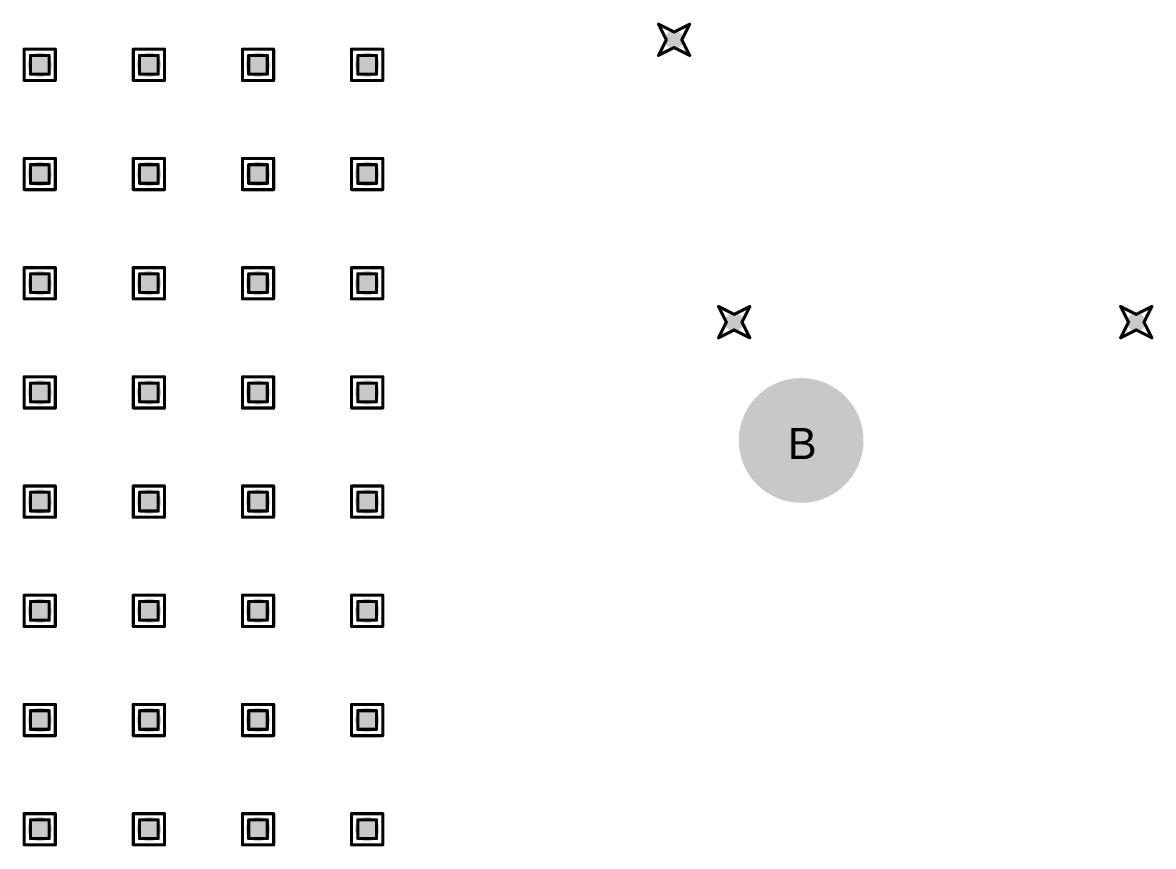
# Model space of a CAD drawing. Header units: millimetres. Extents: x -25 to 478, y -31 to 252.
# Drawn here: x 150.06 to 168.49, y 74.65 to 88.06 of the extents above; entities that cross this region are included whole.
import ezdxf

# ---------------------------------------------------------------- set-up
doc = ezdxf.new("R2010")
doc.units = ezdxf.units.MM
for name, color, linetype in [('DrillDrawing', 1, 'Continuous'), ('MultiLayer', 9, 'Continuous'), ('PadHoleLayer', 156, 'Continuous'), ('ViaHoleLayer', 16, 'Continuous')]:
    doc.layers.add(name, color=color, linetype=linetype)
doc.styles.add('Arial', font='', dxfattribs={"height": 0.2})
doc.styles.get('Arial').set_extended_font_data('Arial')

# ---------------------------------------------------------------- blocks, each defined once
blk = doc.blocks.new('KEYSTONE5000_974')
at = {"layer": 'MultiLayer'}
h = blk.add_hatch(color=9, dxfattribs=at)
edge = h.paths.add_edge_path()
edge.add_arc((0, 0), 1.016, 0, 360)
at = {"layer": 'PadHoleLayer'}
h = blk.add_hatch(color=156, dxfattribs=at)
edge = h.paths.add_edge_path()
edge.add_arc((0, 0), 0.508, 0, 360)

msp = doc.modelspace()

# ---------------------------------------------------------------- hatches: boundary and pattern name
at = {"layer": 'ViaHoleLayer'}
h = msp.add_hatch(color=16, dxfattribs=at)
edge = h.paths.add_edge_path()
edge.add_arc((160.678, 87.779), 0.15, 0, 360)
h = msp.add_hatch(color=16, dxfattribs=at)
edge = h.paths.add_edge_path()
edge.add_arc((150.343, 87.372), 0.2, 0, 360)
h = msp.add_hatch(color=16, dxfattribs=at)
edge = h.paths.add_edge_path()
edge.add_arc((152.121, 87.372), 0.2, 0, 360)
h = msp.add_hatch(color=16, dxfattribs=at)
edge = h.paths.add_edge_path()
edge.add_arc((153.899, 87.372), 0.2, 0, 360)
h = msp.add_hatch(color=16, dxfattribs=at)
edge = h.paths.add_edge_path()
edge.add_arc((155.677, 87.372), 0.2, 0, 360)
h = msp.add_hatch(color=16, dxfattribs=at)
edge = h.paths.add_edge_path()
edge.add_arc((150.343, 85.594), 0.2, 0, 360)
h = msp.add_hatch(color=16, dxfattribs=at)
edge = h.paths.add_edge_path()
edge.add_arc((152.121, 85.594), 0.2, 0, 360)
h = msp.add_hatch(color=16, dxfattribs=at)
edge = h.paths.add_edge_path()
edge.add_arc((153.899, 85.594), 0.2, 0, 360)
h = msp.add_hatch(color=16, dxfattribs=at)
edge = h.paths.add_edge_path()
edge.add_arc((155.677, 85.594), 0.2, 0, 360)
h = msp.add_hatch(color=16, dxfattribs=at)
edge = h.paths.add_edge_path()
edge.add_arc((150.343, 83.816), 0.2, 0, 360)
h = msp.add_hatch(color=16, dxfattribs=at)
edge = h.paths.add_edge_path()
edge.add_arc((152.121, 83.816), 0.2, 0, 360)
h = msp.add_hatch(color=16, dxfattribs=at)
edge = h.paths.add_edge_path()
edge.add_arc((153.899, 83.816), 0.2, 0, 360)
h = msp.add_hatch(color=16, dxfattribs=at)
edge = h.paths.add_edge_path()
edge.add_arc((155.677, 83.816), 0.2, 0, 360)
h = msp.add_hatch(color=16, dxfattribs=at)
edge = h.paths.add_edge_path()
edge.add_arc((161.657, 83.182), 0.15, 0, 360)
h = msp.add_hatch(color=16, dxfattribs=at)
edge = h.paths.add_edge_path()
edge.add_arc((168.208, 83.182), 0.15, 0, 360)
h = msp.add_hatch(color=16, dxfattribs=at)
edge = h.paths.add_edge_path()
edge.add_arc((150.343, 82.038), 0.2, 0, 360)
h = msp.add_hatch(color=16, dxfattribs=at)
edge = h.paths.add_edge_path()
edge.add_arc((152.121, 82.038), 0.2, 0, 360)
h = msp.add_hatch(color=16, dxfattribs=at)
edge = h.paths.add_edge_path()
edge.add_arc((153.899, 82.038), 0.2, 0, 360)
h = msp.add_hatch(color=16, dxfattribs=at)
edge = h.paths.add_edge_path()
edge.add_arc((155.677, 82.038), 0.2, 0, 360)
h = msp.add_hatch(color=16, dxfattribs=at)
edge = h.paths.add_edge_path()
edge.add_arc((150.343, 80.26), 0.2, 0, 360)
h = msp.add_hatch(color=16, dxfattribs=at)
edge = h.paths.add_edge_path()
edge.add_arc((152.121, 80.26), 0.2, 0, 360)
h = msp.add_hatch(color=16, dxfattribs=at)
edge = h.paths.add_edge_path()
edge.add_arc((153.899, 80.26), 0.2, 0, 360)
h = msp.add_hatch(color=16, dxfattribs=at)
edge = h.paths.add_edge_path()
edge.add_arc((155.677, 80.26), 0.2, 0, 360)
h = msp.add_hatch(color=16, dxfattribs=at)
edge = h.paths.add_edge_path()
edge.add_arc((150.343, 78.482), 0.2, 0, 360)
h = msp.add_hatch(color=16, dxfattribs=at)
edge = h.paths.add_edge_path()
edge.add_arc((152.121, 78.482), 0.2, 0, 360)
h = msp.add_hatch(color=16, dxfattribs=at)
edge = h.paths.add_edge_path()
edge.add_arc((153.899, 78.482), 0.2, 0, 360)
h = msp.add_hatch(color=16, dxfattribs=at)
edge = h.paths.add_edge_path()
edge.add_arc((155.677, 78.482), 0.2, 0, 360)
h = msp.add_hatch(color=16, dxfattribs=at)
edge = h.paths.add_edge_path()
edge.add_arc((150.343, 76.704), 0.2, 0, 360)
h = msp.add_hatch(color=16, dxfattribs=at)
edge = h.paths.add_edge_path()
edge.add_arc((152.121, 76.704), 0.2, 0, 360)
h = msp.add_hatch(color=16, dxfattribs=at)
edge = h.paths.add_edge_path()
edge.add_arc((153.899, 76.704), 0.2, 0, 360)
h = msp.add_hatch(color=16, dxfattribs=at)
edge = h.paths.add_edge_path()
edge.add_arc((155.677, 76.704), 0.2, 0, 360)
h = msp.add_hatch(color=16, dxfattribs=at)
edge = h.paths.add_edge_path()
edge.add_arc((150.343, 74.926), 0.2, 0, 360)
h = msp.add_hatch(color=16, dxfattribs=at)
edge = h.paths.add_edge_path()
edge.add_arc((152.121, 74.926), 0.2, 0, 360)
h = msp.add_hatch(color=16, dxfattribs=at)
edge = h.paths.add_edge_path()
edge.add_arc((153.899, 74.926), 0.2, 0, 360)
h = msp.add_hatch(color=16, dxfattribs=at)
edge = h.paths.add_edge_path()
edge.add_arc((155.677, 74.926), 0.2, 0, 360)

# ---------------------------------------------------------------- linework, layer by layer
at = {"layer": 'DrillDrawing', "const_width": 0.0508}
for points in [[(160.424, 88.033), (160.678, 87.906)], [(160.424, 88.033), (160.551, 87.779)], [(160.678, 87.906), (160.932, 88.033)], [(160.805, 87.779), (160.932, 88.033)], [(160.424, 87.525), (160.551, 87.779)], [(160.805, 87.779), (160.932, 87.525)], [(150.089, 87.626), (150.597, 87.626)], [(150.089, 87.118), (150.089, 87.626)], [(150.19, 87.524), (150.495, 87.524)], [(150.19, 87.22), (150.19, 87.524)], [(150.495, 87.22), (150.495, 87.524)], [(150.597, 87.118), (150.597, 87.626)], [(151.867, 87.626), (152.375, 87.626)], [(151.867, 87.118), (151.867, 87.626)], [(151.968, 87.524), (152.273, 87.524)], [(151.968, 87.22), (151.968, 87.524)], [(152.273, 87.22), (152.273, 87.524)], [(152.375, 87.118), (152.375, 87.626)], [(153.645, 87.626), (154.153, 87.626)], [(153.645, 87.118), (153.645, 87.626)], [(153.746, 87.524), (154.051, 87.524)], [(153.746, 87.22), (153.746, 87.524)], [(154.051, 87.22), (154.051, 87.524)], [(154.153, 87.118), (154.153, 87.626)], [(155.423, 87.626), (155.931, 87.626)], [(155.423, 87.118), (155.423, 87.626)], [(155.524, 87.524), (155.829, 87.524)], [(155.524, 87.22), (155.524, 87.524)], [(155.829, 87.22), (155.829, 87.524)], [(155.931, 87.118), (155.931, 87.626)], [(160.424, 87.525), (160.678, 87.652)], [(160.678, 87.652), (160.932, 87.525)], [(150.19, 87.22), (150.495, 87.22)], [(151.968, 87.22), (152.273, 87.22)], [(153.746, 87.22), (154.051, 87.22)], [(155.524, 87.22), (155.829, 87.22)], [(150.089, 87.118), (150.597, 87.118)], [(151.867, 87.118), (152.375, 87.118)], [(153.645, 87.118), (154.153, 87.118)], [(155.423, 87.118), (155.931, 87.118)], [(150.089, 85.848), (150.597, 85.848)], [(150.089, 85.34), (150.089, 85.848)], [(150.597, 85.34), (150.597, 85.848)], [(151.867, 85.848), (152.375, 85.848)], [(151.867, 85.34), (151.867, 85.848)], [(152.375, 85.34), (152.375, 85.848)], [(153.645, 85.848), (154.153, 85.848)], [(153.645, 85.34), (153.645, 85.848)], [(154.153, 85.34), (154.153, 85.848)], [(155.423, 85.848), (155.931, 85.848)], [(155.423, 85.34), (155.423, 85.848)], [(155.931, 85.34), (155.931, 85.848)], [(150.19, 85.746), (150.495, 85.746)], [(150.19, 85.442), (150.19, 85.746)], [(150.495, 85.442), (150.495, 85.746)], [(151.968, 85.746), (152.273, 85.746)], [(151.968, 85.442), (151.968, 85.746)], [(152.273, 85.442), (152.273, 85.746)], [(153.746, 85.746), (154.051, 85.746)], [(153.746, 85.442), (153.746, 85.746)], [(154.051, 85.442), (154.051, 85.746)], [(155.524, 85.746), (155.829, 85.746)], [(155.524, 85.442), (155.524, 85.746)], [(155.829, 85.442), (155.829, 85.746)], [(150.089, 85.34), (150.597, 85.34)], [(150.19, 85.442), (150.495, 85.442)], [(151.867, 85.34), (152.375, 85.34)], [(151.968, 85.442), (152.273, 85.442)], [(153.645, 85.34), (154.153, 85.34)], [(153.746, 85.442), (154.051, 85.442)], [(155.423, 85.34), (155.931, 85.34)], [(155.524, 85.442), (155.829, 85.442)], [(150.089, 84.07), (150.597, 84.07)], [(150.089, 83.562), (150.089, 84.07)], [(150.597, 83.562), (150.597, 84.07)], [(151.867, 84.07), (152.375, 84.07)], [(151.867, 83.562), (151.867, 84.07)], [(152.375, 83.562), (152.375, 84.07)], [(153.645, 84.07), (154.153, 84.07)], [(153.645, 83.562), (153.645, 84.07)], [(154.153, 83.562), (154.153, 84.07)], [(155.423, 84.07), (155.931, 84.07)], [(155.423, 83.562), (155.423, 84.07)], [(155.931, 83.562), (155.931, 84.07)], [(150.19, 83.968), (150.495, 83.968)], [(150.19, 83.664), (150.19, 83.968)], [(150.495, 83.664), (150.495, 83.968)], [(151.968, 83.968), (152.273, 83.968)], [(151.968, 83.664), (151.968, 83.968)], [(152.273, 83.664), (152.273, 83.968)], [(153.746, 83.968), (154.051, 83.968)], [(153.746, 83.664), (153.746, 83.968)], [(154.051, 83.664), (154.051, 83.968)], [(155.524, 83.968), (155.829, 83.968)], [(155.524, 83.664), (155.524, 83.968)], [(155.829, 83.664), (155.829, 83.968)], [(150.19, 83.664), (150.495, 83.664)], [(151.968, 83.664), (152.273, 83.664)], [(153.746, 83.664), (154.051, 83.664)], [(155.524, 83.664), (155.829, 83.664)], [(150.089, 83.562), (150.597, 83.562)], [(151.867, 83.562), (152.375, 83.562)], [(153.645, 83.562), (154.153, 83.562)], [(155.423, 83.562), (155.931, 83.562)], [(161.403, 83.436), (161.657, 83.309)], [(161.403, 83.436), (161.53, 83.182)], [(161.657, 83.309), (161.911, 83.436)], [(161.784, 83.182), (161.911, 83.436)], [(167.954, 83.436), (168.208, 83.309)], [(167.954, 83.436), (168.081, 83.182)], [(168.208, 83.309), (168.462, 83.436)], [(168.335, 83.182), (168.462, 83.436)], [(161.403, 82.928), (161.53, 83.182)], [(161.784, 83.182), (161.911, 82.928)], [(167.954, 82.928), (168.081, 83.182)], [(168.335, 83.182), (168.462, 82.928)], [(161.403, 82.928), (161.657, 83.055)], [(161.657, 83.055), (161.911, 82.928)], [(167.954, 82.928), (168.208, 83.055)], [(168.208, 83.055), (168.462, 82.928)], [(150.089, 82.292), (150.597, 82.292)], [(150.089, 81.784), (150.089, 82.292)], [(150.19, 82.19), (150.495, 82.19)], [(150.19, 81.886), (150.19, 82.19)], [(150.495, 81.886), (150.495, 82.19)], [(150.597, 81.784), (150.597, 82.292)], [(151.867, 82.292), (152.375, 82.292)], [(151.867, 81.784), (151.867, 82.292)], [(151.968, 82.19), (152.273, 82.19)], [(151.968, 81.886), (151.968, 82.19)], [(152.273, 81.886), (152.273, 82.19)], [(152.375, 81.784), (152.375, 82.292)], [(153.645, 82.292), (154.153, 82.292)], [(153.645, 81.784), (153.645, 82.292)], [(153.746, 82.19), (154.051, 82.19)], [(153.746, 81.886), (153.746, 82.19)], [(154.051, 81.886), (154.051, 82.19)], [(154.153, 81.784), (154.153, 82.292)], [(155.423, 82.292), (155.931, 82.292)], [(155.423, 81.784), (155.423, 82.292)], [(155.524, 82.19), (155.829, 82.19)], [(155.524, 81.886), (155.524, 82.19)], [(155.829, 81.886), (155.829, 82.19)], [(155.931, 81.784), (155.931, 82.292)], [(150.089, 81.784), (150.597, 81.784)], [(150.19, 81.886), (150.495, 81.886)], [(151.867, 81.784), (152.375, 81.784)], [(151.968, 81.886), (152.273, 81.886)], [(153.645, 81.784), (154.153, 81.784)], [(153.746, 81.886), (154.051, 81.886)], [(155.423, 81.784), (155.931, 81.784)], [(155.524, 81.886), (155.829, 81.886)], [(150.089, 80.514), (150.597, 80.514)], [(150.089, 80.006), (150.089, 80.514)], [(150.597, 80.006), (150.597, 80.514)], [(151.867, 80.514), (152.375, 80.514)], [(151.867, 80.006), (151.867, 80.514)], [(152.375, 80.006), (152.375, 80.514)], [(153.645, 80.514), (154.153, 80.514)], [(153.645, 80.006), (153.645, 80.514)], [(154.153, 80.006), (154.153, 80.514)], [(155.423, 80.514), (155.931, 80.514)], [(155.423, 80.006), (155.423, 80.514)], [(155.931, 80.006), (155.931, 80.514)], [(150.19, 80.412), (150.495, 80.412)], [(150.19, 80.108), (150.19, 80.412)], [(150.495, 80.108), (150.495, 80.412)], [(151.968, 80.412), (152.273, 80.412)], [(151.968, 80.108), (151.968, 80.412)], [(152.273, 80.108), (152.273, 80.412)], [(153.746, 80.412), (154.051, 80.412)], [(153.746, 80.108), (153.746, 80.412)], [(154.051, 80.108), (154.051, 80.412)], [(155.524, 80.412), (155.829, 80.412)], [(155.524, 80.108), (155.524, 80.412)], [(155.829, 80.108), (155.829, 80.412)], [(150.089, 80.006), (150.597, 80.006)], [(150.19, 80.108), (150.495, 80.108)], [(151.867, 80.006), (152.375, 80.006)], [(151.968, 80.108), (152.273, 80.108)], [(153.645, 80.006), (154.153, 80.006)], [(153.746, 80.108), (154.051, 80.108)], [(155.423, 80.006), (155.931, 80.006)], [(155.524, 80.108), (155.829, 80.108)], [(150.089, 78.736), (150.597, 78.736)], [(150.089, 78.228), (150.089, 78.736)], [(150.597, 78.228), (150.597, 78.736)], [(151.867, 78.736), (152.375, 78.736)], [(151.867, 78.228), (151.867, 78.736)], [(152.375, 78.228), (152.375, 78.736)], [(153.645, 78.736), (154.153, 78.736)], [(153.645, 78.228), (153.645, 78.736)], [(154.153, 78.228), (154.153, 78.736)], [(155.423, 78.736), (155.931, 78.736)], [(155.423, 78.228), (155.423, 78.736)], [(155.931, 78.228), (155.931, 78.736)], [(150.19, 78.634), (150.495, 78.634)], [(150.19, 78.33), (150.19, 78.634)], [(150.495, 78.33), (150.495, 78.634)], [(151.968, 78.634), (152.273, 78.634)], [(151.968, 78.33), (151.968, 78.634)], [(152.273, 78.33), (152.273, 78.634)], [(153.746, 78.634), (154.051, 78.634)], [(153.746, 78.33), (153.746, 78.634)], [(154.051, 78.33), (154.051, 78.634)], [(155.524, 78.634), (155.829, 78.634)], [(155.524, 78.33), (155.524, 78.634)], [(155.829, 78.33), (155.829, 78.634)], [(150.19, 78.33), (150.495, 78.33)], [(151.968, 78.33), (152.273, 78.33)], [(153.746, 78.33), (154.051, 78.33)], [(155.524, 78.33), (155.829, 78.33)], [(150.089, 78.228), (150.597, 78.228)], [(151.867, 78.228), (152.375, 78.228)], [(153.645, 78.228), (154.153, 78.228)], [(155.423, 78.228), (155.931, 78.228)], [(150.089, 76.958), (150.597, 76.958)], [(150.089, 76.45), (150.089, 76.958)], [(150.19, 76.856), (150.495, 76.856)], [(150.19, 76.552), (150.19, 76.856)], [(150.495, 76.552), (150.495, 76.856)], [(150.597, 76.45), (150.597, 76.958)], [(151.867, 76.958), (152.375, 76.958)], [(151.867, 76.45), (151.867, 76.958)], [(151.968, 76.856), (152.273, 76.856)], [(151.968, 76.552), (151.968, 76.856)], [(152.273, 76.552), (152.273, 76.856)], [(152.375, 76.45), (152.375, 76.958)], [(153.645, 76.958), (154.153, 76.958)], [(153.645, 76.45), (153.645, 76.958)], [(153.746, 76.856), (154.051, 76.856)], [(153.746, 76.552), (153.746, 76.856)], [(154.051, 76.552), (154.051, 76.856)], [(154.153, 76.45), (154.153, 76.958)], [(155.423, 76.958), (155.931, 76.958)], [(155.423, 76.45), (155.423, 76.958)], [(155.524, 76.856), (155.829, 76.856)], [(155.524, 76.552), (155.524, 76.856)], [(155.829, 76.552), (155.829, 76.856)], [(155.931, 76.45), (155.931, 76.958)], [(150.089, 76.45), (150.597, 76.45)], [(150.19, 76.552), (150.495, 76.552)], [(151.867, 76.45), (152.375, 76.45)], [(151.968, 76.552), (152.273, 76.552)], [(153.645, 76.45), (154.153, 76.45)], [(153.746, 76.552), (154.051, 76.552)], [(155.423, 76.45), (155.931, 76.45)], [(155.524, 76.552), (155.829, 76.552)], [(150.089, 75.18), (150.597, 75.18)], [(150.089, 74.672), (150.089, 75.18)], [(150.597, 74.672), (150.597, 75.18)], [(151.867, 75.18), (152.375, 75.18)], [(151.867, 74.672), (151.867, 75.18)], [(152.375, 74.672), (152.375, 75.18)], [(153.645, 75.18), (154.153, 75.18)], [(153.645, 74.672), (153.645, 75.18)], [(154.153, 74.672), (154.153, 75.18)], [(155.423, 75.18), (155.931, 75.18)], [(155.423, 74.672), (155.423, 75.18)], [(155.931, 74.672), (155.931, 75.18)], [(150.19, 75.078), (150.495, 75.078)], [(150.19, 74.774), (150.19, 75.078)], [(150.495, 74.774), (150.495, 75.078)], [(151.968, 75.078), (152.273, 75.078)], [(151.968, 74.774), (151.968, 75.078)], [(152.273, 74.774), (152.273, 75.078)], [(153.746, 75.078), (154.051, 75.078)], [(153.746, 74.774), (153.746, 75.078)], [(154.051, 74.774), (154.051, 75.078)], [(155.524, 75.078), (155.829, 75.078)], [(155.524, 74.774), (155.524, 75.078)], [(155.829, 74.774), (155.829, 75.078)], [(150.089, 74.672), (150.597, 74.672)], [(150.19, 74.774), (150.495, 74.774)], [(151.867, 74.672), (152.375, 74.672)], [(151.968, 74.774), (152.273, 74.774)], [(153.645, 74.672), (154.153, 74.672)], [(153.746, 74.774), (154.051, 74.774)], [(155.423, 74.672), (155.931, 74.672)], [(155.524, 74.774), (155.829, 74.774)]]:
    msp.add_lwpolyline(points, dxfattribs=at)
at = {"layer": 'DrillDrawing', "const_width": 0.0254}
for points in [[(160.411, 88.033, 1), (160.436, 88.033, 1)], [(160.411, 88.033, 1), (160.436, 88.033, 1)], [(160.665, 87.906, 1), (160.69, 87.906, 1)], [(160.665, 87.906, 1), (160.69, 87.906, 1)], [(160.919, 88.033, 1), (160.944, 88.033, 1)], [(160.919, 88.033, 1), (160.944, 88.033, 1)], [(160.538, 87.779, 1), (160.563, 87.779, 1)], [(160.538, 87.779, 1), (160.563, 87.779, 1)], [(160.792, 87.779, 1), (160.817, 87.779, 1)], [(160.792, 87.779, 1), (160.817, 87.779, 1)], [(150.076, 87.626, 1), (150.101, 87.626, 1)], [(150.076, 87.626, 1), (150.101, 87.626, 1)], [(150.178, 87.524, 1), (150.203, 87.524, 1)], [(150.178, 87.524, 1), (150.203, 87.524, 1)], [(150.482, 87.524, 1), (150.508, 87.524, 1)], [(150.482, 87.524, 1), (150.508, 87.524, 1)], [(150.584, 87.626, 1), (150.609, 87.626, 1)], [(150.584, 87.626, 1), (150.609, 87.626, 1)], [(151.854, 87.626, 1), (151.879, 87.626, 1)], [(151.854, 87.626, 1), (151.879, 87.626, 1)], [(151.956, 87.524, 1), (151.981, 87.524, 1)], [(151.956, 87.524, 1), (151.981, 87.524, 1)], [(152.26, 87.524, 1), (152.286, 87.524, 1)], [(152.26, 87.524, 1), (152.286, 87.524, 1)], [(152.362, 87.626, 1), (152.387, 87.626, 1)], [(152.362, 87.626, 1), (152.387, 87.626, 1)], [(153.632, 87.626, 1), (153.657, 87.626, 1)], [(153.632, 87.626, 1), (153.657, 87.626, 1)], [(153.733, 87.524, 1), (153.759, 87.524, 1)], [(153.733, 87.524, 1), (153.759, 87.524, 1)], [(154.038, 87.524, 1), (154.064, 87.524, 1)], [(154.038, 87.524, 1), (154.064, 87.524, 1)], [(154.14, 87.626, 1), (154.165, 87.626, 1)], [(154.14, 87.626, 1), (154.165, 87.626, 1)], [(155.41, 87.626, 1), (155.435, 87.626, 1)], [(155.41, 87.626, 1), (155.435, 87.626, 1)], [(155.512, 87.524, 1), (155.537, 87.524, 1)], [(155.512, 87.524, 1), (155.537, 87.524, 1)], [(155.816, 87.524, 1), (155.842, 87.524, 1)], [(155.816, 87.524, 1), (155.842, 87.524, 1)], [(155.918, 87.626, 1), (155.943, 87.626, 1)], [(155.918, 87.626, 1), (155.943, 87.626, 1)], [(160.411, 87.525, 1), (160.436, 87.525, 1)], [(160.411, 87.525, 1), (160.436, 87.525, 1)], [(160.665, 87.652, 1), (160.69, 87.652, 1)], [(160.665, 87.652, 1), (160.69, 87.652, 1)], [(160.919, 87.525, 1), (160.944, 87.525, 1)], [(160.919, 87.525, 1), (160.944, 87.525, 1)], [(150.178, 87.22, 1), (150.203, 87.22, 1)], [(150.178, 87.22, 1), (150.203, 87.22, 1)], [(150.482, 87.22, 1), (150.508, 87.22, 1)], [(150.482, 87.22, 1), (150.508, 87.22, 1)], [(151.956, 87.22, 1), (151.981, 87.22, 1)], [(151.956, 87.22, 1), (151.981, 87.22, 1)], [(152.26, 87.22, 1), (152.286, 87.22, 1)], [(152.26, 87.22, 1), (152.286, 87.22, 1)], [(153.733, 87.22, 1), (153.759, 87.22, 1)], [(153.733, 87.22, 1), (153.759, 87.22, 1)], [(154.038, 87.22, 1), (154.064, 87.22, 1)], [(154.038, 87.22, 1), (154.064, 87.22, 1)], [(155.512, 87.22, 1), (155.537, 87.22, 1)], [(155.512, 87.22, 1), (155.537, 87.22, 1)], [(155.816, 87.22, 1), (155.842, 87.22, 1)], [(155.816, 87.22, 1), (155.842, 87.22, 1)], [(150.076, 87.118, 1), (150.101, 87.118, 1)], [(150.076, 87.118, 1), (150.101, 87.118, 1)], [(150.584, 87.118, 1), (150.609, 87.118, 1)], [(150.584, 87.118, 1), (150.609, 87.118, 1)], [(151.854, 87.118, 1), (151.879, 87.118, 1)], [(151.854, 87.118, 1), (151.879, 87.118, 1)], [(152.362, 87.118, 1), (152.387, 87.118, 1)], [(152.362, 87.118, 1), (152.387, 87.118, 1)], [(153.632, 87.118, 1), (153.657, 87.118, 1)], [(153.632, 87.118, 1), (153.657, 87.118, 1)], [(154.14, 87.118, 1), (154.165, 87.118, 1)], [(154.14, 87.118, 1), (154.165, 87.118, 1)], [(155.41, 87.118, 1), (155.435, 87.118, 1)], [(155.41, 87.118, 1), (155.435, 87.118, 1)], [(155.918, 87.118, 1), (155.943, 87.118, 1)], [(155.918, 87.118, 1), (155.943, 87.118, 1)], [(150.076, 85.848, 1), (150.101, 85.848, 1)], [(150.076, 85.848, 1), (150.101, 85.848, 1)], [(150.584, 85.848, 1), (150.609, 85.848, 1)], [(150.584, 85.848, 1), (150.609, 85.848, 1)], [(151.854, 85.848, 1), (151.879, 85.848, 1)], [(151.854, 85.848, 1), (151.879, 85.848, 1)], [(152.362, 85.848, 1), (152.387, 85.848, 1)], [(152.362, 85.848, 1), (152.387, 85.848, 1)], [(153.632, 85.848, 1), (153.657, 85.848, 1)], [(153.632, 85.848, 1), (153.657, 85.848, 1)], [(154.14, 85.848, 1), (154.165, 85.848, 1)], [(154.14, 85.848, 1), (154.165, 85.848, 1)], [(155.41, 85.848, 1), (155.435, 85.848, 1)], [(155.41, 85.848, 1), (155.435, 85.848, 1)], [(155.918, 85.848, 1), (155.943, 85.848, 1)], [(155.918, 85.848, 1), (155.943, 85.848, 1)], [(150.178, 85.746, 1), (150.203, 85.746, 1)], [(150.178, 85.746, 1), (150.203, 85.746, 1)], [(150.482, 85.746, 1), (150.508, 85.746, 1)], [(150.482, 85.746, 1), (150.508, 85.746, 1)], [(151.956, 85.746, 1), (151.981, 85.746, 1)], [(151.956, 85.746, 1), (151.981, 85.746, 1)], [(152.26, 85.746, 1), (152.286, 85.746, 1)], [(152.26, 85.746, 1), (152.286, 85.746, 1)], [(153.733, 85.746, 1), (153.759, 85.746, 1)], [(153.733, 85.746, 1), (153.759, 85.746, 1)], [(154.038, 85.746, 1), (154.064, 85.746, 1)], [(154.038, 85.746, 1), (154.064, 85.746, 1)], [(155.512, 85.746, 1), (155.537, 85.746, 1)], [(155.512, 85.746, 1), (155.537, 85.746, 1)], [(155.816, 85.746, 1), (155.842, 85.746, 1)], [(155.816, 85.746, 1), (155.842, 85.746, 1)], [(150.076, 85.34, 1), (150.101, 85.34, 1)], [(150.076, 85.34, 1), (150.101, 85.34, 1)], [(150.178, 85.442, 1), (150.203, 85.442, 1)], [(150.178, 85.442, 1), (150.203, 85.442, 1)], [(150.482, 85.442, 1), (150.508, 85.442, 1)], [(150.482, 85.442, 1), (150.508, 85.442, 1)], [(150.584, 85.34, 1), (150.609, 85.34, 1)], [(150.584, 85.34, 1), (150.609, 85.34, 1)], [(151.854, 85.34, 1), (151.879, 85.34, 1)], [(151.854, 85.34, 1), (151.879, 85.34, 1)], [(151.956, 85.442, 1), (151.981, 85.442, 1)], [(151.956, 85.442, 1), (151.981, 85.442, 1)], [(152.26, 85.442, 1), (152.286, 85.442, 1)], [(152.26, 85.442, 1), (152.286, 85.442, 1)], [(152.362, 85.34, 1), (152.387, 85.34, 1)], [(152.362, 85.34, 1), (152.387, 85.34, 1)], [(153.632, 85.34, 1), (153.657, 85.34, 1)], [(153.632, 85.34, 1), (153.657, 85.34, 1)], [(153.733, 85.442, 1), (153.759, 85.442, 1)], [(153.733, 85.442, 1), (153.759, 85.442, 1)], [(154.038, 85.442, 1), (154.064, 85.442, 1)], [(154.038, 85.442, 1), (154.064, 85.442, 1)], [(154.14, 85.34, 1), (154.165, 85.34, 1)], [(154.14, 85.34, 1), (154.165, 85.34, 1)], [(155.41, 85.34, 1), (155.435, 85.34, 1)], [(155.41, 85.34, 1), (155.435, 85.34, 1)], [(155.512, 85.442, 1), (155.537, 85.442, 1)], [(155.512, 85.442, 1), (155.537, 85.442, 1)], [(155.816, 85.442, 1), (155.842, 85.442, 1)], [(155.816, 85.442, 1), (155.842, 85.442, 1)], [(155.918, 85.34, 1), (155.943, 85.34, 1)], [(155.918, 85.34, 1), (155.943, 85.34, 1)], [(150.076, 84.07, 1), (150.101, 84.07, 1)], [(150.076, 84.07, 1), (150.101, 84.07, 1)], [(150.584, 84.07, 1), (150.609, 84.07, 1)], [(150.584, 84.07, 1), (150.609, 84.07, 1)], [(151.854, 84.07, 1), (151.879, 84.07, 1)], [(151.854, 84.07, 1), (151.879, 84.07, 1)], [(152.362, 84.07, 1), (152.387, 84.07, 1)], [(152.362, 84.07, 1), (152.387, 84.07, 1)], [(153.632, 84.07, 1), (153.657, 84.07, 1)], [(153.632, 84.07, 1), (153.657, 84.07, 1)], [(154.14, 84.07, 1), (154.165, 84.07, 1)], [(154.14, 84.07, 1), (154.165, 84.07, 1)], [(155.41, 84.07, 1), (155.435, 84.07, 1)], [(155.41, 84.07, 1), (155.435, 84.07, 1)], [(155.918, 84.07, 1), (155.943, 84.07, 1)], [(155.918, 84.07, 1), (155.943, 84.07, 1)], [(150.178, 83.968, 1), (150.203, 83.968, 1)], [(150.178, 83.968, 1), (150.203, 83.968, 1)], [(150.482, 83.968, 1), (150.508, 83.968, 1)], [(150.482, 83.968, 1), (150.508, 83.968, 1)], [(151.956, 83.968, 1), (151.981, 83.968, 1)], [(151.956, 83.968, 1), (151.981, 83.968, 1)], [(152.26, 83.968, 1), (152.286, 83.968, 1)], [(152.26, 83.968, 1), (152.286, 83.968, 1)], [(153.733, 83.968, 1), (153.759, 83.968, 1)], [(153.733, 83.968, 1), (153.759, 83.968, 1)], [(154.038, 83.968, 1), (154.064, 83.968, 1)], [(154.038, 83.968, 1), (154.064, 83.968, 1)], [(155.512, 83.968, 1), (155.537, 83.968, 1)], [(155.512, 83.968, 1), (155.537, 83.968, 1)], [(155.816, 83.968, 1), (155.842, 83.968, 1)], [(155.816, 83.968, 1), (155.842, 83.968, 1)], [(150.178, 83.664, 1), (150.203, 83.664, 1)], [(150.178, 83.664, 1), (150.203, 83.664, 1)], [(150.482, 83.664, 1), (150.508, 83.664, 1)], [(150.482, 83.664, 1), (150.508, 83.664, 1)], [(151.956, 83.664, 1), (151.981, 83.664, 1)], [(151.956, 83.664, 1), (151.981, 83.664, 1)], [(152.26, 83.664, 1), (152.286, 83.664, 1)], [(152.26, 83.664, 1), (152.286, 83.664, 1)], [(153.733, 83.664, 1), (153.759, 83.664, 1)], [(153.733, 83.664, 1), (153.759, 83.664, 1)], [(154.038, 83.664, 1), (154.064, 83.664, 1)], [(154.038, 83.664, 1), (154.064, 83.664, 1)], [(155.512, 83.664, 1), (155.537, 83.664, 1)], [(155.512, 83.664, 1), (155.537, 83.664, 1)], [(155.816, 83.664, 1), (155.842, 83.664, 1)], [(155.816, 83.664, 1), (155.842, 83.664, 1)], [(150.076, 83.562, 1), (150.101, 83.562, 1)], [(150.076, 83.562, 1), (150.101, 83.562, 1)], [(150.584, 83.562, 1), (150.609, 83.562, 1)], [(150.584, 83.562, 1), (150.609, 83.562, 1)], [(151.854, 83.562, 1), (151.879, 83.562, 1)], [(151.854, 83.562, 1), (151.879, 83.562, 1)], [(152.362, 83.562, 1), (152.387, 83.562, 1)], [(152.362, 83.562, 1), (152.387, 83.562, 1)], [(153.632, 83.562, 1), (153.657, 83.562, 1)], [(153.632, 83.562, 1), (153.657, 83.562, 1)], [(154.14, 83.562, 1), (154.165, 83.562, 1)], [(154.14, 83.562, 1), (154.165, 83.562, 1)], [(155.41, 83.562, 1), (155.435, 83.562, 1)], [(155.41, 83.562, 1), (155.435, 83.562, 1)], [(155.918, 83.562, 1), (155.943, 83.562, 1)], [(155.918, 83.562, 1), (155.943, 83.562, 1)], [(161.391, 83.436, 1), (161.416, 83.436, 1)], [(161.391, 83.436, 1), (161.416, 83.436, 1)], [(161.645, 83.309, 1), (161.67, 83.309, 1)], [(161.645, 83.309, 1), (161.67, 83.309, 1)], [(161.899, 83.436, 1), (161.924, 83.436, 1)], [(161.899, 83.436, 1), (161.924, 83.436, 1)], [(167.941, 83.436, 1), (167.967, 83.436, 1)], [(167.941, 83.436, 1), (167.967, 83.436, 1)], [(168.195, 83.309, 1), (168.221, 83.309, 1)], [(168.195, 83.309, 1), (168.221, 83.309, 1)], [(168.449, 83.436, 1), (168.475, 83.436, 1)], [(168.449, 83.436, 1), (168.475, 83.436, 1)], [(161.518, 83.182, 1), (161.543, 83.182, 1)], [(161.518, 83.182, 1), (161.543, 83.182, 1)], [(161.772, 83.182, 1), (161.797, 83.182, 1)], [(161.772, 83.182, 1), (161.797, 83.182, 1)], [(168.068, 83.182, 1), (168.094, 83.182, 1)], [(168.068, 83.182, 1), (168.094, 83.182, 1)], [(168.322, 83.182, 1), (168.348, 83.182, 1)], [(168.322, 83.182, 1), (168.348, 83.182, 1)], [(161.391, 82.928, 1), (161.416, 82.928, 1)], [(161.391, 82.928, 1), (161.416, 82.928, 1)], [(161.645, 83.055, 1), (161.67, 83.055, 1)], [(161.645, 83.055, 1), (161.67, 83.055, 1)], [(161.899, 82.928, 1), (161.924, 82.928, 1)], [(161.899, 82.928, 1), (161.924, 82.928, 1)], [(167.941, 82.928, 1), (167.967, 82.928, 1)], [(167.941, 82.928, 1), (167.967, 82.928, 1)], [(168.195, 83.055, 1), (168.221, 83.055, 1)], [(168.195, 83.055, 1), (168.221, 83.055, 1)], [(168.449, 82.928, 1), (168.475, 82.928, 1)], [(168.449, 82.928, 1), (168.475, 82.928, 1)], [(150.076, 82.292, 1), (150.101, 82.292, 1)], [(150.076, 82.292, 1), (150.101, 82.292, 1)], [(150.178, 82.19, 1), (150.203, 82.19, 1)], [(150.178, 82.19, 1), (150.203, 82.19, 1)], [(150.482, 82.19, 1), (150.508, 82.19, 1)], [(150.482, 82.19, 1), (150.508, 82.19, 1)], [(150.584, 82.292, 1), (150.609, 82.292, 1)], [(150.584, 82.292, 1), (150.609, 82.292, 1)], [(151.854, 82.292, 1), (151.879, 82.292, 1)], [(151.854, 82.292, 1), (151.879, 82.292, 1)], [(151.956, 82.19, 1), (151.981, 82.19, 1)], [(151.956, 82.19, 1), (151.981, 82.19, 1)], [(152.26, 82.19, 1), (152.286, 82.19, 1)], [(152.26, 82.19, 1), (152.286, 82.19, 1)], [(152.362, 82.292, 1), (152.387, 82.292, 1)], [(152.362, 82.292, 1), (152.387, 82.292, 1)], [(153.632, 82.292, 1), (153.657, 82.292, 1)], [(153.632, 82.292, 1), (153.657, 82.292, 1)], [(153.733, 82.19, 1), (153.759, 82.19, 1)], [(153.733, 82.19, 1), (153.759, 82.19, 1)], [(154.038, 82.19, 1), (154.064, 82.19, 1)], [(154.038, 82.19, 1), (154.064, 82.19, 1)], [(154.14, 82.292, 1), (154.165, 82.292, 1)], [(154.14, 82.292, 1), (154.165, 82.292, 1)], [(155.41, 82.292, 1), (155.435, 82.292, 1)], [(155.41, 82.292, 1), (155.435, 82.292, 1)], [(155.512, 82.19, 1), (155.537, 82.19, 1)], [(155.512, 82.19, 1), (155.537, 82.19, 1)], [(155.816, 82.19, 1), (155.842, 82.19, 1)], [(155.816, 82.19, 1), (155.842, 82.19, 1)], [(155.918, 82.292, 1), (155.943, 82.292, 1)], [(155.918, 82.292, 1), (155.943, 82.292, 1)], [(150.076, 81.784, 1), (150.101, 81.784, 1)], [(150.076, 81.784, 1), (150.101, 81.784, 1)], [(150.178, 81.886, 1), (150.203, 81.886, 1)], [(150.178, 81.886, 1), (150.203, 81.886, 1)], [(150.482, 81.886, 1), (150.508, 81.886, 1)], [(150.482, 81.886, 1), (150.508, 81.886, 1)], [(150.584, 81.784, 1), (150.609, 81.784, 1)], [(150.584, 81.784, 1), (150.609, 81.784, 1)], [(151.854, 81.784, 1), (151.879, 81.784, 1)], [(151.854, 81.784, 1), (151.879, 81.784, 1)], [(151.956, 81.886, 1), (151.981, 81.886, 1)], [(151.956, 81.886, 1), (151.981, 81.886, 1)], [(152.26, 81.886, 1), (152.286, 81.886, 1)], [(152.26, 81.886, 1), (152.286, 81.886, 1)], [(152.362, 81.784, 1), (152.387, 81.784, 1)], [(152.362, 81.784, 1), (152.387, 81.784, 1)], [(153.632, 81.784, 1), (153.657, 81.784, 1)], [(153.632, 81.784, 1), (153.657, 81.784, 1)], [(153.733, 81.886, 1), (153.759, 81.886, 1)], [(153.733, 81.886, 1), (153.759, 81.886, 1)], [(154.038, 81.886, 1), (154.064, 81.886, 1)], [(154.038, 81.886, 1), (154.064, 81.886, 1)], [(154.14, 81.784, 1), (154.165, 81.784, 1)], [(154.14, 81.784, 1), (154.165, 81.784, 1)], [(155.41, 81.784, 1), (155.435, 81.784, 1)], [(155.41, 81.784, 1), (155.435, 81.784, 1)], [(155.512, 81.886, 1), (155.537, 81.886, 1)], [(155.512, 81.886, 1), (155.537, 81.886, 1)], [(155.816, 81.886, 1), (155.842, 81.886, 1)], [(155.816, 81.886, 1), (155.842, 81.886, 1)], [(155.918, 81.784, 1), (155.943, 81.784, 1)], [(155.918, 81.784, 1), (155.943, 81.784, 1)], [(150.076, 80.514, 1), (150.101, 80.514, 1)], [(150.076, 80.514, 1), (150.101, 80.514, 1)], [(150.584, 80.514, 1), (150.609, 80.514, 1)], [(150.584, 80.514, 1), (150.609, 80.514, 1)], [(151.854, 80.514, 1), (151.879, 80.514, 1)], [(151.854, 80.514, 1), (151.879, 80.514, 1)], [(152.362, 80.514, 1), (152.387, 80.514, 1)], [(152.362, 80.514, 1), (152.387, 80.514, 1)], [(153.632, 80.514, 1), (153.657, 80.514, 1)], [(153.632, 80.514, 1), (153.657, 80.514, 1)], [(154.14, 80.514, 1), (154.165, 80.514, 1)], [(154.14, 80.514, 1), (154.165, 80.514, 1)], [(155.41, 80.514, 1), (155.435, 80.514, 1)], [(155.41, 80.514, 1), (155.435, 80.514, 1)], [(155.918, 80.514, 1), (155.943, 80.514, 1)], [(155.918, 80.514, 1), (155.943, 80.514, 1)], [(150.178, 80.412, 1), (150.203, 80.412, 1)], [(150.178, 80.412, 1), (150.203, 80.412, 1)], [(150.482, 80.412, 1), (150.508, 80.412, 1)], [(150.482, 80.412, 1), (150.508, 80.412, 1)], [(151.956, 80.412, 1), (151.981, 80.412, 1)], [(151.956, 80.412, 1), (151.981, 80.412, 1)], [(152.26, 80.412, 1), (152.286, 80.412, 1)], [(152.26, 80.412, 1), (152.286, 80.412, 1)], [(153.733, 80.412, 1), (153.759, 80.412, 1)], [(153.733, 80.412, 1), (153.759, 80.412, 1)], [(154.038, 80.412, 1), (154.064, 80.412, 1)], [(154.038, 80.412, 1), (154.064, 80.412, 1)], [(155.512, 80.412, 1), (155.537, 80.412, 1)], [(155.512, 80.412, 1), (155.537, 80.412, 1)], [(155.816, 80.412, 1), (155.842, 80.412, 1)], [(155.816, 80.412, 1), (155.842, 80.412, 1)], [(150.076, 80.006, 1), (150.101, 80.006, 1)], [(150.076, 80.006, 1), (150.101, 80.006, 1)], [(150.178, 80.108, 1), (150.203, 80.108, 1)], [(150.178, 80.108, 1), (150.203, 80.108, 1)], [(150.482, 80.108, 1), (150.508, 80.108, 1)], [(150.482, 80.108, 1), (150.508, 80.108, 1)], [(150.584, 80.006, 1), (150.609, 80.006, 1)], [(150.584, 80.006, 1), (150.609, 80.006, 1)], [(151.854, 80.006, 1), (151.879, 80.006, 1)], [(151.854, 80.006, 1), (151.879, 80.006, 1)], [(151.956, 80.108, 1), (151.981, 80.108, 1)], [(151.956, 80.108, 1), (151.981, 80.108, 1)], [(152.26, 80.108, 1), (152.286, 80.108, 1)], [(152.26, 80.108, 1), (152.286, 80.108, 1)], [(152.362, 80.006, 1), (152.387, 80.006, 1)], [(152.362, 80.006, 1), (152.387, 80.006, 1)], [(153.632, 80.006, 1), (153.657, 80.006, 1)], [(153.632, 80.006, 1), (153.657, 80.006, 1)], [(153.733, 80.108, 1), (153.759, 80.108, 1)], [(153.733, 80.108, 1), (153.759, 80.108, 1)], [(154.038, 80.108, 1), (154.064, 80.108, 1)], [(154.038, 80.108, 1), (154.064, 80.108, 1)], [(154.14, 80.006, 1), (154.165, 80.006, 1)], [(154.14, 80.006, 1), (154.165, 80.006, 1)], [(155.41, 80.006, 1), (155.435, 80.006, 1)], [(155.41, 80.006, 1), (155.435, 80.006, 1)], [(155.512, 80.108, 1), (155.537, 80.108, 1)], [(155.512, 80.108, 1), (155.537, 80.108, 1)], [(155.816, 80.108, 1), (155.842, 80.108, 1)], [(155.816, 80.108, 1), (155.842, 80.108, 1)], [(155.918, 80.006, 1), (155.943, 80.006, 1)], [(155.918, 80.006, 1), (155.943, 80.006, 1)], [(150.076, 78.736, 1), (150.101, 78.736, 1)], [(150.076, 78.736, 1), (150.101, 78.736, 1)], [(150.584, 78.736, 1), (150.609, 78.736, 1)], [(150.584, 78.736, 1), (150.609, 78.736, 1)], [(151.854, 78.736, 1), (151.879, 78.736, 1)], [(151.854, 78.736, 1), (151.879, 78.736, 1)], [(152.362, 78.736, 1), (152.387, 78.736, 1)], [(152.362, 78.736, 1), (152.387, 78.736, 1)], [(153.632, 78.736, 1), (153.657, 78.736, 1)], [(153.632, 78.736, 1), (153.657, 78.736, 1)], [(154.14, 78.736, 1), (154.165, 78.736, 1)], [(154.14, 78.736, 1), (154.165, 78.736, 1)], [(155.41, 78.736, 1), (155.435, 78.736, 1)], [(155.41, 78.736, 1), (155.435, 78.736, 1)], [(155.918, 78.736, 1), (155.943, 78.736, 1)], [(155.918, 78.736, 1), (155.943, 78.736, 1)], [(150.178, 78.634, 1), (150.203, 78.634, 1)], [(150.178, 78.634, 1), (150.203, 78.634, 1)], [(150.482, 78.634, 1), (150.508, 78.634, 1)], [(150.482, 78.634, 1), (150.508, 78.634, 1)], [(151.956, 78.634, 1), (151.981, 78.634, 1)], [(151.956, 78.634, 1), (151.981, 78.634, 1)], [(152.26, 78.634, 1), (152.286, 78.634, 1)], [(152.26, 78.634, 1), (152.286, 78.634, 1)], [(153.733, 78.634, 1), (153.759, 78.634, 1)], [(153.733, 78.634, 1), (153.759, 78.634, 1)], [(154.038, 78.634, 1), (154.064, 78.634, 1)], [(154.038, 78.634, 1), (154.064, 78.634, 1)], [(155.512, 78.634, 1), (155.537, 78.634, 1)], [(155.512, 78.634, 1), (155.537, 78.634, 1)], [(155.816, 78.634, 1), (155.842, 78.634, 1)], [(155.816, 78.634, 1), (155.842, 78.634, 1)], [(150.178, 78.33, 1), (150.203, 78.33, 1)], [(150.178, 78.33, 1), (150.203, 78.33, 1)], [(150.482, 78.33, 1), (150.508, 78.33, 1)], [(150.482, 78.33, 1), (150.508, 78.33, 1)], [(151.956, 78.33, 1), (151.981, 78.33, 1)], [(151.956, 78.33, 1), (151.981, 78.33, 1)], [(152.26, 78.33, 1), (152.286, 78.33, 1)], [(152.26, 78.33, 1), (152.286, 78.33, 1)], [(153.733, 78.33, 1), (153.759, 78.33, 1)], [(153.733, 78.33, 1), (153.759, 78.33, 1)], [(154.038, 78.33, 1), (154.064, 78.33, 1)], [(154.038, 78.33, 1), (154.064, 78.33, 1)], [(155.512, 78.33, 1), (155.537, 78.33, 1)], [(155.512, 78.33, 1), (155.537, 78.33, 1)], [(155.816, 78.33, 1), (155.842, 78.33, 1)], [(155.816, 78.33, 1), (155.842, 78.33, 1)], [(150.076, 78.228, 1), (150.101, 78.228, 1)], [(150.076, 78.228, 1), (150.101, 78.228, 1)], [(150.584, 78.228, 1), (150.609, 78.228, 1)], [(150.584, 78.228, 1), (150.609, 78.228, 1)], [(151.854, 78.228, 1), (151.879, 78.228, 1)], [(151.854, 78.228, 1), (151.879, 78.228, 1)], [(152.362, 78.228, 1), (152.387, 78.228, 1)], [(152.362, 78.228, 1), (152.387, 78.228, 1)], [(153.632, 78.228, 1), (153.657, 78.228, 1)], [(153.632, 78.228, 1), (153.657, 78.228, 1)], [(154.14, 78.228, 1), (154.165, 78.228, 1)], [(154.14, 78.228, 1), (154.165, 78.228, 1)], [(155.41, 78.228, 1), (155.435, 78.228, 1)], [(155.41, 78.228, 1), (155.435, 78.228, 1)], [(155.918, 78.228, 1), (155.943, 78.228, 1)], [(155.918, 78.228, 1), (155.943, 78.228, 1)], [(150.076, 76.958, 1), (150.101, 76.958, 1)], [(150.076, 76.958, 1), (150.101, 76.958, 1)], [(150.178, 76.856, 1), (150.203, 76.856, 1)], [(150.178, 76.856, 1), (150.203, 76.856, 1)], [(150.482, 76.856, 1), (150.508, 76.856, 1)], [(150.482, 76.856, 1), (150.508, 76.856, 1)], [(150.584, 76.958, 1), (150.609, 76.958, 1)], [(150.584, 76.958, 1), (150.609, 76.958, 1)], [(151.854, 76.958, 1), (151.879, 76.958, 1)], [(151.854, 76.958, 1), (151.879, 76.958, 1)], [(151.956, 76.856, 1), (151.981, 76.856, 1)], [(151.956, 76.856, 1), (151.981, 76.856, 1)], [(152.26, 76.856, 1), (152.286, 76.856, 1)], [(152.26, 76.856, 1), (152.286, 76.856, 1)], [(152.362, 76.958, 1), (152.387, 76.958, 1)], [(152.362, 76.958, 1), (152.387, 76.958, 1)], [(153.632, 76.958, 1), (153.657, 76.958, 1)], [(153.632, 76.958, 1), (153.657, 76.958, 1)], [(153.733, 76.856, 1), (153.759, 76.856, 1)], [(153.733, 76.856, 1), (153.759, 76.856, 1)], [(154.038, 76.856, 1), (154.064, 76.856, 1)], [(154.038, 76.856, 1), (154.064, 76.856, 1)], [(154.14, 76.958, 1), (154.165, 76.958, 1)], [(154.14, 76.958, 1), (154.165, 76.958, 1)], [(155.41, 76.958, 1), (155.435, 76.958, 1)], [(155.41, 76.958, 1), (155.435, 76.958, 1)], [(155.512, 76.856, 1), (155.537, 76.856, 1)], [(155.512, 76.856, 1), (155.537, 76.856, 1)], [(155.816, 76.856, 1), (155.842, 76.856, 1)], [(155.816, 76.856, 1), (155.842, 76.856, 1)], [(155.918, 76.958, 1), (155.943, 76.958, 1)], [(155.918, 76.958, 1), (155.943, 76.958, 1)], [(150.076, 76.45, 1), (150.101, 76.45, 1)], [(150.076, 76.45, 1), (150.101, 76.45, 1)], [(150.178, 76.552, 1), (150.203, 76.552, 1)], [(150.178, 76.552, 1), (150.203, 76.552, 1)], [(150.482, 76.552, 1), (150.508, 76.552, 1)], [(150.482, 76.552, 1), (150.508, 76.552, 1)], [(150.584, 76.45, 1), (150.609, 76.45, 1)], [(150.584, 76.45, 1), (150.609, 76.45, 1)], [(151.854, 76.45, 1), (151.879, 76.45, 1)], [(151.854, 76.45, 1), (151.879, 76.45, 1)], [(151.956, 76.552, 1), (151.981, 76.552, 1)], [(151.956, 76.552, 1), (151.981, 76.552, 1)], [(152.26, 76.552, 1), (152.286, 76.552, 1)], [(152.26, 76.552, 1), (152.286, 76.552, 1)], [(152.362, 76.45, 1), (152.387, 76.45, 1)], [(152.362, 76.45, 1), (152.387, 76.45, 1)], [(153.632, 76.45, 1), (153.657, 76.45, 1)], [(153.632, 76.45, 1), (153.657, 76.45, 1)], [(153.733, 76.552, 1), (153.759, 76.552, 1)], [(153.733, 76.552, 1), (153.759, 76.552, 1)], [(154.038, 76.552, 1), (154.064, 76.552, 1)], [(154.038, 76.552, 1), (154.064, 76.552, 1)], [(154.14, 76.45, 1), (154.165, 76.45, 1)], [(154.14, 76.45, 1), (154.165, 76.45, 1)], [(155.41, 76.45, 1), (155.435, 76.45, 1)], [(155.41, 76.45, 1), (155.435, 76.45, 1)], [(155.512, 76.552, 1), (155.537, 76.552, 1)], [(155.512, 76.552, 1), (155.537, 76.552, 1)], [(155.816, 76.552, 1), (155.842, 76.552, 1)], [(155.816, 76.552, 1), (155.842, 76.552, 1)], [(155.918, 76.45, 1), (155.943, 76.45, 1)], [(155.918, 76.45, 1), (155.943, 76.45, 1)], [(150.076, 75.18, 1), (150.101, 75.18, 1)], [(150.076, 75.18, 1), (150.101, 75.18, 1)], [(150.584, 75.18, 1), (150.609, 75.18, 1)], [(150.584, 75.18, 1), (150.609, 75.18, 1)], [(151.854, 75.18, 1), (151.879, 75.18, 1)], [(151.854, 75.18, 1), (151.879, 75.18, 1)], [(152.362, 75.18, 1), (152.387, 75.18, 1)], [(152.362, 75.18, 1), (152.387, 75.18, 1)], [(153.632, 75.18, 1), (153.657, 75.18, 1)], [(153.632, 75.18, 1), (153.657, 75.18, 1)], [(154.14, 75.18, 1), (154.165, 75.18, 1)], [(154.14, 75.18, 1), (154.165, 75.18, 1)], [(155.41, 75.18, 1), (155.435, 75.18, 1)], [(155.41, 75.18, 1), (155.435, 75.18, 1)], [(155.918, 75.18, 1), (155.943, 75.18, 1)], [(155.918, 75.18, 1), (155.943, 75.18, 1)], [(150.178, 75.078, 1), (150.203, 75.078, 1)], [(150.178, 75.078, 1), (150.203, 75.078, 1)], [(150.482, 75.078, 1), (150.508, 75.078, 1)], [(150.482, 75.078, 1), (150.508, 75.078, 1)], [(151.956, 75.078, 1), (151.981, 75.078, 1)], [(151.956, 75.078, 1), (151.981, 75.078, 1)], [(152.26, 75.078, 1), (152.286, 75.078, 1)], [(152.26, 75.078, 1), (152.286, 75.078, 1)], [(153.733, 75.078, 1), (153.759, 75.078, 1)], [(153.733, 75.078, 1), (153.759, 75.078, 1)], [(154.038, 75.078, 1), (154.064, 75.078, 1)], [(154.038, 75.078, 1), (154.064, 75.078, 1)], [(155.512, 75.078, 1), (155.537, 75.078, 1)], [(155.512, 75.078, 1), (155.537, 75.078, 1)], [(155.816, 75.078, 1), (155.842, 75.078, 1)], [(155.816, 75.078, 1), (155.842, 75.078, 1)], [(150.076, 74.672, 1), (150.101, 74.672, 1)], [(150.076, 74.672, 1), (150.101, 74.672, 1)], [(150.178, 74.774, 1), (150.203, 74.774, 1)], [(150.178, 74.774, 1), (150.203, 74.774, 1)], [(150.482, 74.774, 1), (150.508, 74.774, 1)], [(150.482, 74.774, 1), (150.508, 74.774, 1)], [(150.584, 74.672, 1), (150.609, 74.672, 1)], [(150.584, 74.672, 1), (150.609, 74.672, 1)], [(151.854, 74.672, 1), (151.879, 74.672, 1)], [(151.854, 74.672, 1), (151.879, 74.672, 1)], [(151.956, 74.774, 1), (151.981, 74.774, 1)], [(151.956, 74.774, 1), (151.981, 74.774, 1)], [(152.26, 74.774, 1), (152.286, 74.774, 1)], [(152.26, 74.774, 1), (152.286, 74.774, 1)], [(152.362, 74.672, 1), (152.387, 74.672, 1)], [(152.362, 74.672, 1), (152.387, 74.672, 1)], [(153.632, 74.672, 1), (153.657, 74.672, 1)], [(153.632, 74.672, 1), (153.657, 74.672, 1)], [(153.733, 74.774, 1), (153.759, 74.774, 1)], [(153.733, 74.774, 1), (153.759, 74.774, 1)], [(154.038, 74.774, 1), (154.064, 74.774, 1)], [(154.038, 74.774, 1), (154.064, 74.774, 1)], [(154.14, 74.672, 1), (154.165, 74.672, 1)], [(154.14, 74.672, 1), (154.165, 74.672, 1)], [(155.41, 74.672, 1), (155.435, 74.672, 1)], [(155.41, 74.672, 1), (155.435, 74.672, 1)], [(155.512, 74.774, 1), (155.537, 74.774, 1)], [(155.512, 74.774, 1), (155.537, 74.774, 1)], [(155.816, 74.774, 1), (155.842, 74.774, 1)], [(155.816, 74.774, 1), (155.842, 74.774, 1)], [(155.918, 74.672, 1), (155.943, 74.672, 1)], [(155.918, 74.672, 1), (155.943, 74.672, 1)]]:
    msp.add_lwpolyline(points, format="xyb", close=True, dxfattribs=at)

# ---------------------------------------------------------------- block references
at = {"rotation": 180}
msp.add_blockref('KEYSTONE5000_974', (162.748, 81.256), dxfattribs=at)

# ---------------------------------------------------------------- texts
at = {"layer": 'DrillDrawing', "style": 'Arial'}
msp.add_text('B', height=0.508, dxfattribs=at).set_placement((162.528, 80.952))

doc.saveas('drawing.dxf')
